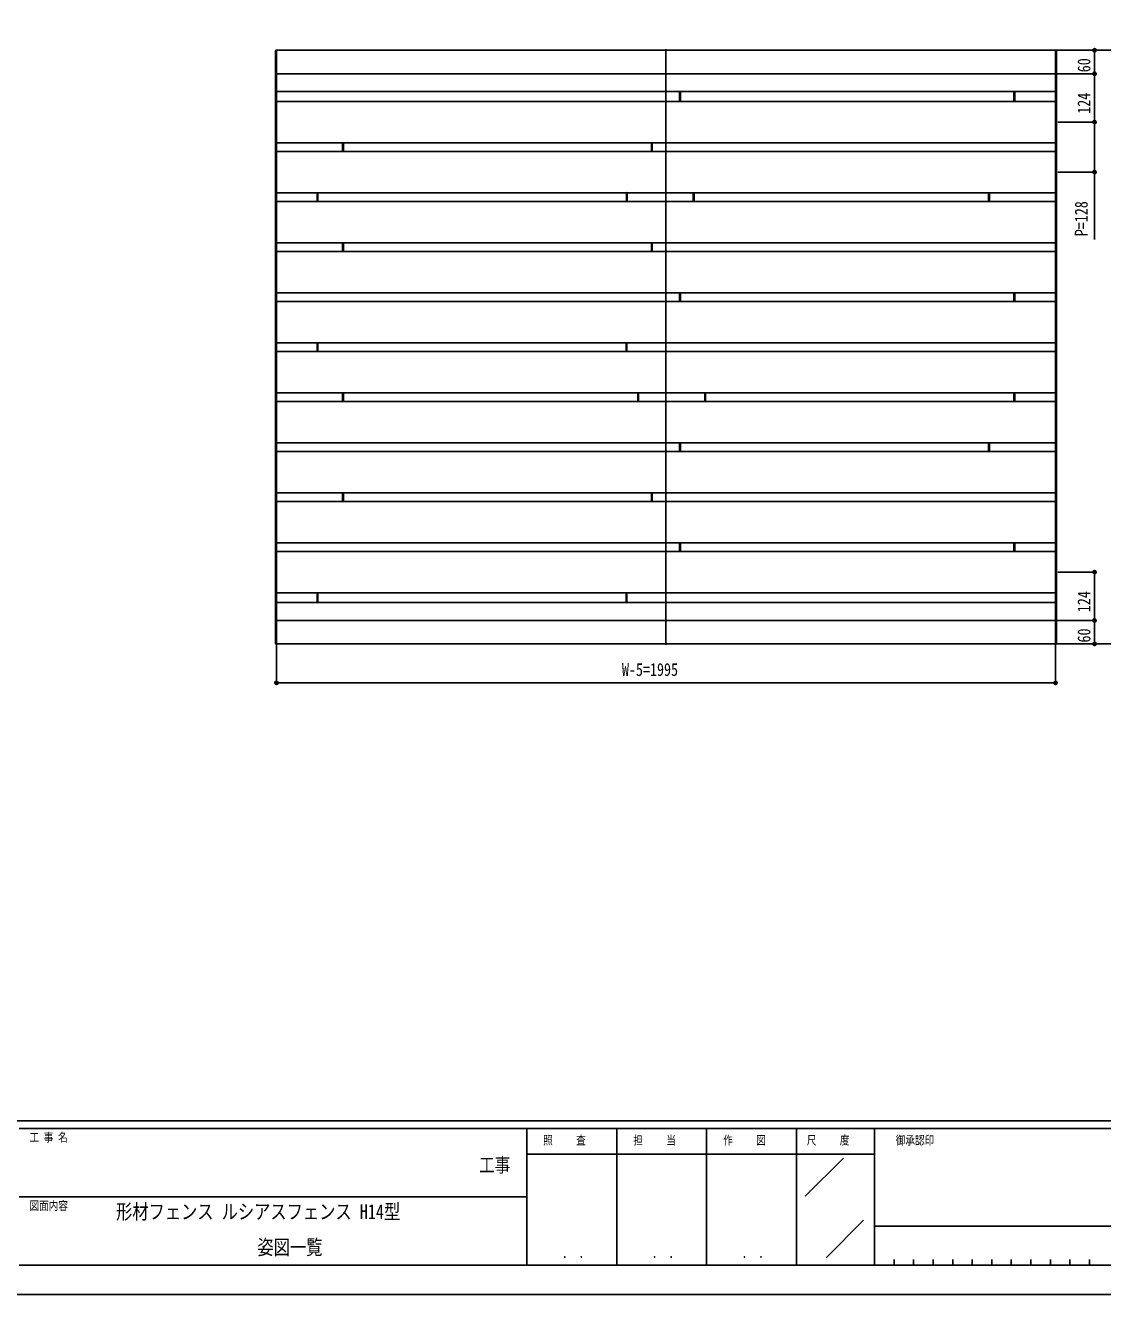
# Model space of a CAD drawing. Units: millimetres, scale not verified. Extents: x -4205 to 4205, y -2970 to 2970.
# Drawn here: x 11 to 2769, y -2970 to 280 of the extents above; entities that cross this region are included whole.
import ezdxf
from ezdxf.enums import TextEntityAlignment as Align

# ---------------------------------------------------------------- set-up
doc = ezdxf.new("R2010")
doc.units = ezdxf.units.MM
doc.header["$LTSCALE"] = 16
for name, color, linetype in [('0-1_USER1', 3, 'Continuous'), ('0-2_YKK_12', 2, 'Continuous'), ('0-3_YKK_A1', 4, 'Continuous'), ('0-4_YKK_D', 6, 'Continuous'), ('0-5_YKK_ZWAK', 7, 'Continuous')]:
    doc.layers.add(name, color=color, linetype=linetype)
doc.styles.add('ＭＳ ゴシック', font='')
doc.styles.get('ＭＳ ゴシック').set_extended_font_data('MS Gothic')

msp = doc.modelspace()

# ---------------------------------------------------------------- linework, layer by layer
at = {"layer": '0-2_YKK_12'}
msp.add_line((1650.92, 218.54), (1650.92, -1306.46), dxfattribs=at)
at = {"layer": '0-3_YKK_A1'}
for p, q in [((651.42, 215.48), (651.42, 110.6)), ((2648.42, 216.04), (653.42, 216.04)), ((653.42, 216.04), (653.42, -1303.96)), ((2648.42, 216.04), (2648.42, -1303.96)), ((2650.42, 215.48), (2650.42, 110.6)), ((2648.42, 156.04), (653.42, 156.04)), ((651.42, 110.6), (651.42, 84.48)), ((651.42, 108.04), (651.42, 87.04)), ((653.42, 109.54), (652.36, 109.61)), ((2648.42, 110.04), (653.42, 110.04)), ((653.42, 85.54), (653.42, 109.54)), ((653.42, 87.04), (653.42, 108.04)), ((1685.92, 85.04), (1685.92, 110.04)), ((1685.92, 110.04), (1685.92, 85.04)), ((1685.92, 110.04), (1685.92, 85.04)), ((1687.92, 110.04), (1687.92, 85.04)), ((2541.92, 110.04), (2541.92, 85.04)), ((2543.92, 85.04), (2543.92, 110.04)), ((2648.42, 109.54), (2649.48, 109.61)), ((2648.42, 85.54), (2648.42, 109.54)), ((2648.42, 87.04), (2648.42, 108.04)), ((2650.42, 110.6), (2650.42, 84.48)), ((2650.42, 108.04), (2650.42, 87.04)), ((651.42, 84.48), (651.42, -20.4)), ((2648.42, 85.04), (653.42, 85.04)), ((2650.42, 84.48), (2650.42, -20.4)), ((651.42, -20.4), (651.42, -43.52)), ((651.42, -21.46), (651.42, -42.46)), ((653.42, -21.46), (652.36, -21.39)), ((653.42, -42.96), (653.42, -20.96)), ((2648.42, -20.96), (653.42, -20.96)), ((653.42, -42.46), (653.42, -21.46)), ((822.92, -42.96), (822.92, -20.96)), ((824.92, -20.96), (824.92, -42.96)), ((1613.92, -20.96), (1613.92, -42.96)), ((1615.92, -42.96), (1615.92, -20.96)), ((1615.92, -20.96), (1615.92, -42.96)), ((1615.92, -20.96), (1615.92, -42.96)), ((2648.42, -42.96), (2648.42, -20.96)), ((2648.42, -21.46), (2649.48, -21.39)), ((2648.42, -42.46), (2648.42, -21.46)), ((2648.42, -42.46), (2648.42, -21.46)), ((2650.42, -20.4), (2650.42, -43.52)), ((2650.42, -20.4), (2650.42, -43.52)), ((2650.42, -21.46), (2650.42, -42.46)), ((651.42, -43.52), (651.42, -148.4)), ((2648.42, -42.96), (653.42, -42.96)), ((2650.42, -43.52), (2650.42, -148.4)), ((651.42, -148.4), (651.42, -171.52)), ((653.42, -149.46), (652.36, -149.39)), ((2648.42, -148.96), (653.42, -148.96)), ((653.42, -170.46), (653.42, -149.46)), ((757.92, -148.96), (757.92, -170.96)), ((759.92, -170.96), (759.92, -148.96)), ((1549.42, -145.71), (1549.42, -145.52)), ((1549.42, -170.96), (1549.42, -148.96)), ((1551.42, -148.96), (1551.42, -170.96)), ((1720.92, -148.96), (1720.92, -170.96)), ((1722.92, -170.96), (1722.92, -148.96)), ((2476.92, -170.96), (2476.92, -148.96)), ((2478.92, -148.96), (2478.92, -170.96)), ((2648.42, -149.46), (2649.48, -149.39)), ((2648.42, -170.46), (2648.42, -149.46)), ((2650.42, -148.4), (2650.42, -171.52)), ((651.42, -171.52), (651.42, -276.4)), ((2648.42, -170.96), (653.42, -170.96)), ((2650.42, -171.52), (2650.42, -276.4)), ((651.42, -276.4), (651.42, -299.52)), ((651.42, -277.46), (651.42, -298.46)), ((653.42, -277.46), (652.36, -277.39)), ((653.42, -298.96), (653.42, -276.96)), ((2648.42, -276.96), (653.42, -276.96)), ((653.42, -298.46), (653.42, -277.46)), ((822.92, -298.96), (822.92, -276.96)), ((824.92, -276.96), (824.92, -298.96)), ((1613.92, -276.96), (1613.92, -298.96)), ((1615.92, -298.96), (1615.92, -276.96)), ((1615.92, -276.96), (1615.92, -298.96)), ((1615.92, -276.96), (1615.92, -298.96)), ((2648.42, -298.96), (2648.42, -276.96)), ((2648.42, -277.46), (2649.48, -277.39)), ((2648.42, -298.46), (2648.42, -277.46)), ((2648.42, -298.46), (2648.42, -277.46)), ((2650.42, -276.4), (2650.42, -299.52)), ((2650.42, -276.4), (2650.42, -299.52)), ((2650.42, -277.46), (2650.42, -298.46)), ((651.42, -299.52), (651.42, -404.4)), ((2648.42, -298.96), (653.42, -298.96)), ((2650.42, -299.52), (2650.42, -404.4)), ((651.42, -404.4), (651.42, -427.52)), ((653.42, -405.46), (652.36, -405.39)), ((2648.51, -404.96), (653.42, -404.96)), ((653.42, -426.46), (653.42, -405.46)), ((1685.92, -426.96), (1685.92, -404.96)), ((1685.92, -404.96), (1685.92, -426.96)), ((1685.92, -404.96), (1685.92, -426.96)), ((1687.92, -404.96), (1687.92, -426.96)), ((2541.92, -404.96), (2541.92, -426.96)), ((2543.92, -426.96), (2543.92, -404.96)), ((2648.42, -405.46), (2649.48, -405.39)), ((2648.42, -426.46), (2648.42, -405.46)), ((2650.42, -404.4), (2650.42, -427.52)), ((651.42, -427.52), (651.42, -532.4)), ((2648.42, -426.96), (653.42, -426.96)), ((2650.42, -427.52), (2650.42, -532.4)), ((651.42, -532.4), (651.42, -555.52)), ((653.42, -533.46), (652.36, -533.39)), ((2648.42, -532.96), (653.42, -532.96)), ((653.42, -554.46), (653.42, -533.46)), ((757.92, -532.96), (757.92, -554.96)), ((759.92, -554.96), (759.92, -532.96)), ((1548.92, -554.96), (1548.92, -532.96)), ((1550.92, -532.96), (1550.92, -554.96)), ((1550.92, -532.96), (1550.92, -554.96)), ((2648.42, -533.46), (2649.48, -533.39)), ((2648.42, -554.46), (2648.42, -533.46)), ((2650.42, -532.4), (2650.42, -555.52)), ((651.42, -555.52), (651.42, -660.4)), ((2648.42, -554.96), (653.42, -554.96)), ((2650.42, -555.52), (2650.42, -660.4)), ((651.42, -660.4), (651.42, -683.52)), ((651.42, -661.46), (651.42, -682.46)), ((653.42, -661.46), (652.36, -661.39)), ((653.42, -682.96), (653.42, -660.96)), ((2648.42, -660.96), (653.42, -660.96)), ((653.42, -682.46), (653.42, -661.46)), ((822.92, -682.96), (822.92, -660.96)), ((824.92, -660.96), (824.92, -682.96)), ((1578.92, -682.96), (1578.92, -660.96)), ((1580.92, -660.96), (1580.92, -682.96)), ((1750.42, -660.96), (1750.42, -682.96)), ((1752.42, -682.96), (1752.42, -660.96)), ((2541.92, -660.96), (2541.92, -682.96)), ((2543.92, -682.96), (2543.92, -660.96)), ((2648.42, -661.46), (2649.48, -661.39)), ((2648.42, -682.46), (2648.42, -661.46)), ((2650.42, -660.4), (2650.42, -683.52)), ((651.42, -683.52), (651.42, -788.4)), ((2648.42, -682.96), (653.42, -682.96)), ((2650.42, -683.52), (2650.42, -788.4)), ((651.42, -788.4), (651.42, -811.52)), ((651.42, -811.52), (651.42, -916.4)), ((653.42, -789.46), (652.36, -789.39)), ((2648.42, -788.96), (653.42, -788.96)), ((653.42, -810.46), (653.42, -789.46)), ((2648.42, -810.96), (653.42, -810.96)), ((1685.92, -810.96), (1685.92, -788.96)), ((1685.92, -788.96), (1685.92, -810.96)), ((1685.92, -788.96), (1685.92, -810.96)), ((1687.92, -788.96), (1687.92, -810.96)), ((2476.92, -810.96), (2476.92, -788.96)), ((2478.92, -788.96), (2478.92, -810.96)), ((2648.42, -814.21), (2648.42, -785.71)), ((2648.42, -789.46), (2649.48, -789.39)), ((2650.42, -814.65), (2650.42, -785.77)), ((2650.42, -811.52), (2650.42, -916.4)), ((651.42, -916.4), (651.42, -939.52)), ((651.42, -939.52), (651.42, -1044.4)), ((653.42, -917.46), (652.36, -917.39)), ((2648.51, -916.96), (653.42, -916.96)), ((653.42, -938.46), (653.42, -917.46)), ((2648.42, -938.96), (653.42, -938.96)), ((822.92, -938.96), (822.92, -916.96)), ((824.92, -916.96), (824.92, -938.96)), ((1613.92, -916.96), (1613.92, -938.96)), ((1615.92, -938.96), (1615.92, -916.96)), ((1615.92, -916.96), (1615.92, -938.96)), ((2648.42, -938.96), (2648.42, -916.96)), ((2648.42, -917.46), (2649.48, -917.39)), ((2648.42, -938.46), (2648.42, -917.46)), ((2648.42, -938.46), (2648.42, -917.46)), ((2650.42, -916.4), (2650.42, -939.52)), ((2650.42, -916.4), (2650.42, -939.52)), ((2650.42, -917.46), (2650.42, -938.46)), ((2650.42, -939.52), (2650.42, -1044.4)), ((651.42, -1044.4), (651.42, -1067.52)), ((651.42, -1067.52), (651.42, -1172.4)), ((653.42, -1045.46), (652.36, -1045.39)), ((2648.51, -1044.96), (653.42, -1044.96)), ((653.42, -1066.46), (653.42, -1045.46)), ((2648.42, -1066.96), (653.42, -1066.96)), ((1685.92, -1066.96), (1685.92, -1044.96)), ((1685.92, -1044.96), (1685.92, -1066.96)), ((1685.92, -1044.96), (1685.92, -1066.96)), ((1687.92, -1044.96), (1687.92, -1066.96)), ((2541.92, -1044.96), (2541.92, -1066.96)), ((2543.92, -1066.96), (2543.92, -1044.96)), ((2648.42, -1045.46), (2649.48, -1045.39)), ((2648.42, -1066.46), (2648.42, -1045.46)), ((2650.42, -1044.4), (2650.42, -1067.52)), ((2650.42, -1067.52), (2650.42, -1172.4)), ((651.42, -1172.4), (651.42, -1198.52)), ((651.42, -1198.52), (651.42, -1303.4)), ((653.42, -1173.46), (652.36, -1173.39)), ((2648.42, -1172.96), (653.42, -1172.96)), ((653.42, -1197.46), (653.42, -1173.46)), ((2648.42, -1197.96), (653.42, -1197.96)), ((757.92, -1172.96), (757.92, -1197.96)), ((759.92, -1197.96), (759.92, -1172.96)), ((1548.92, -1197.96), (1548.92, -1172.96)), ((1550.92, -1172.96), (1550.92, -1197.96)), ((1550.92, -1172.96), (1550.92, -1197.96)), ((2648.42, -1197.46), (2648.42, -1172.96)), ((2648.42, -1173.46), (2649.48, -1173.39)), ((2650.42, -1172.4), (2650.42, -1199.9)), ((2650.42, -1198.52), (2650.42, -1303.4)), ((2648.42, -1243.96), (653.42, -1243.96)), ((653.42, -1304.46), (652.36, -1304.39)), ((2648.42, -1303.96), (653.42, -1303.96)), ((2648.42, -1304.46), (2649.48, -1304.39))]:
    msp.add_line(p, q, dxfattribs=at)
for points in [[(653.42, 109.54), (653.42, 215.54), (653.42, 216.54), (652.36, 216.48)], [(2648.42, 109.54), (2648.42, 215.54), (2648.42, 216.54), (2649.48, 216.48)], [(653.42, -21.46), (653.42, 84.54), (653.42, 85.54), (652.36, 85.48)], [(2648.42, -21.46), (2648.42, 84.54), (2648.42, 85.54), (2649.48, 85.48)], [(653.42, -149.46), (653.42, -43.46), (653.42, -42.46), (652.36, -42.52)], [(2648.42, -149.46), (2648.42, -43.46), (2648.42, -42.46), (2649.48, -42.52)], [(653.42, -277.46), (653.42, -171.46), (653.42, -170.46), (652.36, -170.52)], [(2648.42, -277.46), (2648.42, -171.46), (2648.42, -170.46), (2649.48, -170.52)], [(653.42, -405.46), (653.42, -299.46), (653.42, -298.46), (652.36, -298.52)], [(2648.42, -405.46), (2648.42, -299.46), (2648.42, -298.46), (2649.48, -298.52)], [(653.42, -533.46), (653.42, -427.46), (653.42, -426.46), (652.36, -426.52)], [(2648.42, -533.46), (2648.42, -427.46), (2648.42, -426.46), (2649.48, -426.52)], [(653.42, -661.46), (653.42, -555.46), (653.42, -554.46), (652.36, -554.52)], [(2648.42, -661.46), (2648.42, -555.46), (2648.42, -554.46), (2649.48, -554.52)], [(653.42, -789.46), (653.42, -683.46), (653.42, -682.46), (652.36, -682.52)], [(2648.42, -789.46), (2648.42, -683.46), (2648.42, -682.46), (2649.48, -682.52)], [(653.42, -917.46), (653.42, -811.46), (653.42, -810.46), (652.36, -810.52)], [(2648.42, -917.46), (2648.42, -811.46), (2648.42, -810.46), (2649.48, -810.52)], [(653.42, -1045.46), (653.42, -939.46), (653.42, -938.46), (652.36, -938.52)], [(2648.42, -1045.46), (2648.42, -939.46), (2648.42, -938.46), (2649.48, -938.52)], [(653.42, -1173.46), (653.42, -1067.46), (653.42, -1066.46), (652.36, -1066.52)], [(2648.42, -1173.46), (2648.42, -1067.46), (2648.42, -1066.46), (2649.48, -1066.52)], [(653.42, -1304.46), (653.42, -1198.46), (653.42, -1197.46), (652.36, -1197.52)], [(2648.42, -1304.46), (2648.42, -1198.46), (2648.42, -1197.46), (2649.48, -1197.52)]]:
    msp.add_lwpolyline(points, dxfattribs=at)
for centre, start, end in [((652.42, 215.48), 93.5, 180), ((2649.42, 215.48), 0, 86.5), ((652.42, 110.6), 180, 266.5), ((2649.42, 110.6), 273.5, 0), ((652.42, 84.48), 93.5, 180), ((2649.42, 84.48), 0, 86.5), ((652.42, -20.4), 180, 266.5), ((2649.42, -20.4), 273.5, 0), ((652.42, -43.52), 93.5, 180), ((2649.42, -43.52), 0, 86.5), ((652.42, -148.4), 180, 266.5), ((2649.42, -148.4), 273.5, 0), ((652.42, -171.52), 93.5, 180), ((2649.42, -171.52), 0, 86.5), ((652.42, -276.4), 180, 266.5), ((2649.42, -276.4), 273.5, 0), ((652.42, -299.52), 93.5, 180), ((2649.42, -299.52), 0, 86.5), ((652.42, -404.4), 180, 266.5), ((2649.42, -404.4), 273.5, 0), ((652.42, -427.52), 93.5, 180), ((2649.42, -427.52), 0, 86.5), ((652.42, -532.4), 180, 266.5), ((2649.42, -532.4), 273.5, 0), ((652.42, -555.52), 93.5, 180), ((2649.42, -555.52), 0, 86.5), ((652.42, -660.4), 180, 266.5), ((2649.42, -660.4), 273.5, 0), ((652.42, -683.52), 93.5, 180), ((2649.42, -683.52), 0, 86.5), ((652.42, -788.4), 180, 266.5), ((652.42, -811.52), 93.5, 180), ((2649.42, -788.4), 273.5, 0), ((2649.42, -811.52), 0, 86.5), ((2649.42, -785.77), 0, 34.26569), ((2649.42, -814.65), 341.75799, 0), ((652.42, -916.4), 180, 266.5), ((652.42, -939.52), 93.5, 180), ((2649.42, -916.4), 273.5, 0), ((2649.42, -939.52), 0, 86.5), ((652.42, -1044.4), 180, 266.5), ((652.42, -1067.52), 93.5, 180), ((2649.42, -1044.4), 273.5, 0), ((2649.42, -1067.52), 0, 86.5), ((652.42, -1172.4), 180, 266.5), ((652.42, -1198.52), 93.5, 180), ((2649.42, -1172.4), 273.5, 0), ((2649.42, -1198.52), 0, 86.5), ((652.42, -1303.4), 180, 266.5), ((2649.42, -1303.4), 273.5, 0)]:
    msp.add_arc(centre, 1, start, end, dxfattribs=at)
at = {"layer": '0-4_YKK_D'}
for p, q in [((2649.42, 216.04), (2849.42, 216.04)), ((2649.42, 216.04), (2749.42, 216.04)), ((2748.42, 156.04), (2748.42, 216.04)), ((2649.42, 156.04), (2749.42, 156.04)), ((2649.42, 156.04), (2749.42, 156.04)), ((2748.42, 156.04), (2748.42, 32.04)), ((2653.92, 32.04), (2749.42, 32.04)), ((2653.92, 32.04), (2749.42, 32.04)), ((2653.92, -95.96), (2749.42, -95.96)), ((2653.92, -1119.96), (2749.42, -1119.96)), ((2748.42, -1119.96), (2748.42, -1243.96)), ((2649.42, -1243.96), (2749.42, -1243.96)), ((2649.42, -1243.96), (2749.42, -1243.96)), ((2748.42, -1243.96), (2748.42, -1303.96)), ((653.42, -1304.96), (653.42, -1404.96)), ((2648.42, -1304.96), (2648.42, -1404.96)), ((2649.42, -1303.96), (2849.42, -1303.96)), ((2649.42, -1303.96), (2749.42, -1303.96)), ((653.42, -1403.96), (2648.42, -1403.96))]:
    msp.add_line(p, q, dxfattribs=at)
msp.add_lwpolyline([(2748.42, 32.04), (2748.42, -95.96), (2748.42, -268.16)], dxfattribs=at)
for centre in [(2748.42, 216.04), (2748.42, 156.04), (2748.42, 156.04), (2748.42, 32.04), (2748.42, 32.04), (2748.42, -95.96), (2748.42, -1119.96), (2748.42, -1243.96), (2748.42, -1243.96), (2748.42, -1303.96), (653.42, -1403.96), (2648.42, -1403.96)]:
    msp.add_circle(centre, 4.25, dxfattribs=at)
at = {"layer": '0-5_YKK_ZWAK'}
for p, q in [((3895.02, -2525), (-3904.98, -2525)), ((1295.02, -2545), (-4.98, -2545)), ((1525.02, -2545), (1525.02, -2895)), ((1755.02, -2545), (1755.02, -2895)), ((1985.02, -2545), (1985.02, -2895)), ((2185.02, -2545), (1985.02, -2545)), ((3217.52, -2545), (2185.02, -2545)), ((2185.02, -2545), (2185.02, -2895)), ((1985.02, -2610), (1295.02, -2610)), ((1985.02, -2610), (2185.02, -2610)), ((2007.1, -2718.29), (2105.04, -2620.36)), ((-4.98, -2720), (1295.02, -2720)), ((2060.67, -2875.99), (2156.89, -2779.77)), ((2185.02, -2795), (3217.52, -2795)), ((2235.02, -2880), (2235.02, -2895)), ((2285.02, -2880), (2285.02, -2895)), ((2335.02, -2880), (2335.02, -2895)), ((2385.02, -2880), (2385.02, -2895)), ((2435.02, -2880), (2435.02, -2895)), ((2485.02, -2880), (2485.02, -2895)), ((2535.02, -2880), (2535.02, -2895)), ((2585.02, -2880), (2585.02, -2895)), ((2635.02, -2880), (2635.02, -2895)), ((2685.02, -2880), (2685.02, -2895)), ((2735.02, -2880), (2735.02, -2895)), ((-4.98, -2895), (1295.02, -2895)), ((1295.02, -2895), (1985.02, -2895)), ((1985.02, -2895), (2185.02, -2895)), ((2185.02, -2895), (3217.52, -2895))]:
    msp.add_line(p, q, dxfattribs=at)
msp.add_lwpolyline([(-4205, -2970), (4205, -2970), (4205, 2970), (-4205, 2970)], close=True, dxfattribs=at)
msp.add_lwpolyline([(1985.02, -2545), (1295.02, -2545), (1295.02, -2895)], dxfattribs=at)

# ---------------------------------------------------------------- texts
at = {"layer": '0-1_USER1', "style": 'ＭＳ ゴシック', "width": 0.8}
for s, p in [('形材フェンス ルシアスフェンス H14型', (242.97, -2788)), (' 姿図一覧', (584.09, -2879))]:
    msp.add_text(s, height=38.12, dxfattribs=at).set_placement(p, align=Align.BOTTOM_LEFT)
at = {"layer": '0-4_YKK_D', "style": 'ＭＳ ゴシック', "width": 0.8}
for s, p in [('60', (2747.42, 159.64)), ('124', (2747.42, 53.24)), ('P=128', (2740.42, -260.16)), ('124', (2747.42, -1222.76)), ('60', (2747.42, -1300.36))]:
    msp.add_text(s, height=32.99, rotation=90, dxfattribs=at).set_placement(p, align=Align.BOTTOM_LEFT)
msp.add_text('W-5=1995', height=32.99, dxfattribs=at).set_placement((1538.12, -1395.96), align=Align.BOTTOM_LEFT)
at = {"layer": '0-5_YKK_ZWAK', "style": 'ＭＳ ゴシック', "width": 0.8}
for s, height, p in [('工 事 名', 21.99, (21.27, -2585)), ('照     査', 21.99, (1336.42, -2592.5)), ('担     当', 21.99, (1567.22, -2592.5)), ('作     図', 21.99, (1797.22, -2592.5)), ('尺     度', 21.99, (2011.42, -2592.5)), ('御承認印', 21.99, (2239.14, -2592.5)), ('工事', 36.66, (1172.33, -2667.47)), ('図面内容', 21.99, (21.27, -2760)), ('． ．', 25.92, (1385, -2884.35)), ('． ．', 25.92, (1615, -2884.35)), ('． ．', 25.92, (1845, -2884.35))]:
    msp.add_text(s, height=height, dxfattribs=at).set_placement(p, align=Align.BOTTOM_LEFT)

doc.saveas('drawing.dxf')
